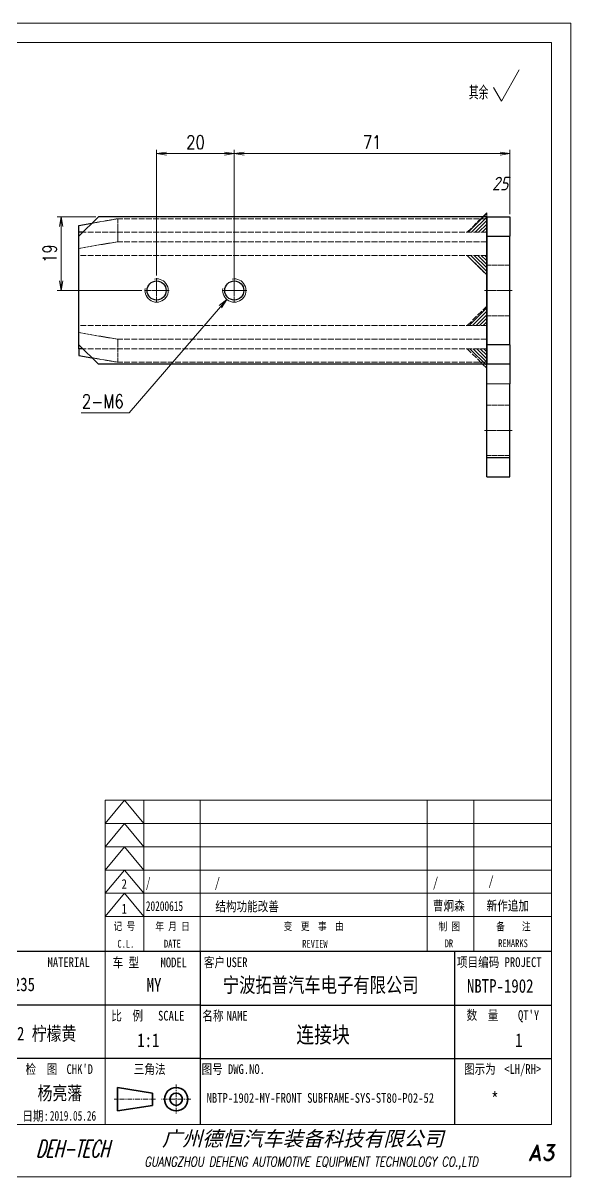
# Model space of a CAD drawing. Header units: millimetres. Extents: x 1333 to 131050, y -107161 to -5704.
# Drawn here: x 62594.9 to 62736, y -60587.4 to -60290.4 of the extents above; entities that cross this region are included whole.
import ezdxf
from ezdxf.enums import TextEntityAlignment as Align

# ---------------------------------------------------------------- set-up
doc = ezdxf.new("R2010")
doc.units = ezdxf.units.MM
doc.header["$LTSCALE"] = 0.5
for name, pattern in [('AM_ISO02W050x2', [3.75, 3, -0.75]), ('AM_ISO08W050x2', [9, 6, -0.75, 1.5, -0.75]), ('CENTER', [2, 1.25, -0.25, 0.25, -0.25]), ('DOT2', [0.125, 0, -0.125])]:
    doc.linetypes.add(name, pattern=pattern)
for name, color, linetype, lineweight in [('中心线', 2, 'AM_ISO08W050x2', 18), ('图框', 7, 'Continuous', 18), ('标注线', 3, 'Continuous', 18), ('粗实线', 7, 'Continuous', 35), ('虚线', 1, 'AM_ISO02W050x2', 18)]:
    doc.layers.add(name, color=color, linetype=linetype, lineweight=lineweight)
for name, color, linetype in [('图\\M+19E79\\M+195B6\\M+18E9A', 7, 'Continuous'), ('图号', 7, 'Continuous'), ('图名', 7, 'Continuous'), ('数量', 7, 'Continuous'), ('材质', 7, 'Continuous'), ('表面处理', 7, 'Continuous'), ('车型', 7, 'Continuous')]:
    doc.layers.add(name, color=color, linetype=linetype)
doc.layers.add('打印', color=7, linetype='Continuous', lineweight=15, plot=False)
doc.layers.add('打印-禁用', color=7, linetype='Continuous', lineweight=15, plot=False)
doc.styles.add('DIM', font='romans.shx', dxfattribs={"width": 0.8, "bigfont": 'bigfont.shx'})
doc.styles.add('STYLE1', font='')
doc.styles.add('国标', font='simfang.ttf', dxfattribs={"width": 0.8})
doc.styles.add('机械长仿宋', font='gbenor.shx', dxfattribs={"height": 1, "bigfont": 'gbcbig.shx'})
doc.styles.add('标题\\M+18E9A', font='romand.shx', dxfattribs={"oblique": 10, "bigfont": 'bigfont.shx'})
doc.styles.get('STYLE1').set_extended_font_data('SimSun')
doc.dimstyles.new('DEH 1-1$0', dxfattribs={"dimtxt": 3.5, "dimasz": 2.5, "dimexe": 1, "dimexo": 0.625, "dimgap": 1.2, "dimtad": 1, "dimzin": 9, "dimdsep": 46, "dimtxsty": 'DIM', "dimblk": 'OPEN', "dimcen": 0, "dimclrd": 8, "dimclre": 8, "dimclrt": 2, "dimazin": 2, "dimtfac": 0.5, "dimtmove": 0, "dimatfit": 3, "dimldrblk": 'OPEN', "dimfxl": 0, "dimtolj": 2, "dimlwd": 18, "dimlwe": 18, "dimarcsym": 0})
doc.dimstyles.new('DEH 1-1$3', dxfattribs={"dimtxt": 3.5, "dimasz": 2.5, "dimexe": 1, "dimexo": 0.625, "dimgap": 1.2, "dimtad": 1, "dimtoh": 1, "dimdsep": 46, "dimtxsty": 'DIM', "dimblk": 'OPEN', "dimcen": 0, "dimclrd": 8, "dimclre": 8, "dimclrt": 2, "dimazin": 2, "dimtfac": 0.5, "dimtofl": 0, "dimtmove": 0, "dimatfit": 3, "dimldrblk": 'OPEN', "dimfxl": 0, "dimtolj": 2, "dimlwd": 18, "dimlwe": 18, "dimarcsym": 0})

# ---------------------------------------------------------------- blocks, each defined once
blk = doc.blocks.new('GZDEH零件A3图框V01版')
at = {"layer": '中心线', "color": 1, "linetype": 'CENTER', "lineweight": 5, "ltscale": 2}
for p, q in [((3175.82, -1822.66), (3175.82, -1830.26)), ((3170.49, -1826.46), (3159.89, -1826.46)), ((3179.62, -1826.46), (3172.02, -1826.46))]:
    blk.add_line(p, q, dxfattribs=at)
at = {"layer": '图\\M+19E79\\M+195B6\\M+18E9A', "color": 7}
blk.add_line((3272.49, -1788.46), (3092.49, -1788.46), dxfattribs=at)
at = {"layer": '图\\M+19E79\\M+195B6\\M+18E9A', "color": 9}
for p, q in [((3272.49, -1788.46), (3092.49, -1788.46)), ((3181.99, -1788.46), (3181.99, -1832.96)), ((3247.49, -1788.46), (3247.49, -1832.96)), ((3181.99, -1802.21), (3092.49, -1802.21)), ((3181.99, -1802.21), (3272.49, -1802.21)), ((3181.99, -1815.96), (3092.49, -1815.96)), ((3181.99, -1815.96), (3272.49, -1815.96))]:
    blk.add_line(p, q, dxfattribs=at)
at = {"layer": '图框', "linetype": 'Continuous'}
for p, q in [((3272.49, -1554.46), (2882.49, -1554.46)), ((3272.49, -1832.96), (3272.49, -1554.46)), ((3157.49, -1749.46), (3272.49, -1749.46)), ((3157.49, -1832.96), (3157.49, -1749.46)), ((2882.49, -1832.96), (3272.49, -1832.96))]:
    blk.add_line(p, q, dxfattribs=at)
at = {"layer": '图框', "color": 9}
for p, q in [((3157.49, -1755.46), (3162.49, -1749.46)), ((3162.49, -1749.46), (3167.49, -1755.46)), ((3167.49, -1788.46), (3167.49, -1749.46)), ((3240.49, -1788.46), (3240.49, -1749.46)), ((3252.49, -1749.46), (3252.49, -1788.46)), ((3157.49, -1755.46), (3272.49, -1755.46)), ((3157.49, -1761.46), (3162.49, -1755.46)), ((3162.49, -1755.46), (3167.49, -1761.46)), ((3157.49, -1761.46), (3272.49, -1761.46)), ((3157.49, -1767.46), (3162.49, -1761.46)), ((3162.49, -1761.46), (3167.49, -1767.46)), ((3157.49, -1767.46), (3272.49, -1767.46)), ((3157.49, -1773.46), (3162.49, -1767.46)), ((3162.49, -1767.46), (3167.49, -1773.46)), ((3157.49, -1773.46), (3272.49, -1773.46)), ((3157.49, -1779.46), (3162.49, -1773.46)), ((3162.49, -1773.46), (3167.49, -1779.46)), ((3157.49, -1779.46), (3272.49, -1779.46))]:
    blk.add_line(p, q, dxfattribs=at)
at = {"layer": '图框', "color": 9, "linetype": 'Continuous'}
blk.add_line((3181.99, -1749.46), (3181.99, -1832.96), dxfattribs=at)
at = {"layer": '图框', "color": 2, "linetype": 'ByBlock', "lineweight": 35}
for p, q in [((3169.69, -1824.86), (3160.69, -1823.46)), ((3160.69, -1829.46), (3160.69, -1823.46)), ((3169.69, -1824.86), (3169.69, -1828.06)), ((3169.69, -1828.06), (3160.69, -1829.46))]:
    blk.add_line(p, q, dxfattribs=at)
for radius in [3, 1.6]:
    blk.add_circle((3175.82, -1826.46), radius, dxfattribs=at)
at = {"layer": '打印-禁用', "linetype": 'Continuous'}
for p, q in [((3277.49, -1549.46), (2857.49, -1549.46)), ((3277.49, -1846.46), (3277.49, -1549.46)), ((2857.49, -1846.46), (3277.49, -1846.46))]:
    blk.add_line(p, q, dxfattribs=at)
at = {"layer": '图\\M+19E79\\M+195B6\\M+18E9A', "color": 9, "style": '国标', "width": 0.8}
for s, p in [('MATERIAL', (3148.14, -1792.46)), ('客户', (3185.68, -1792.46)), ('USER', (3191.46, -1792.46)), ('检  图', (3141.11, -1819.96)), ('日期:', (3139.62, -1832))]:
    blk.add_text(s, height=2.5, dxfattribs=at).set_placement(p, align=Align.CENTER)
for s, p in [('车 型', (3162.87, -1791.2)), ('MODEL', (3175.2, -1791.24))]:
    blk.add_text(s, height=2.5, dxfattribs=at).set_placement(p, align=Align.MIDDLE)
for s, p in [('项目编码 PROJECT', (3248.13, -1792.43)), ('比  例\u3000', (3159.1, -1806.21)), ('SCALE', (3171.15, -1806.21)), ('名称\u3000', (3182.54, -1806.21)), ('NAME', (3188.8, -1806.21)), ('数  量', (3250.61, -1806.05)), ("QT'Y ", (3263.86, -1806.05)), ("CHK'D", (3147.58, -1819.96)), ('三角法', (3164.9, -1819.96)), ('图号', (3182.36, -1819.96)), ('DWG.NO.', (3189.16, -1819.96)), ('图示为', (3249.94, -1819.93)), ('<LH/RH>', (3260.31, -1819.93))]:
    blk.add_text(s, height=2.5, dxfattribs=at).set_placement(p)
at = {"layer": '图\\M+19E79\\M+195B6\\M+18E9A', "color": 7, "lineweight": -3, "style": 'STYLE1', "oblique": 15}
blk.add_text('广州德恒汽车装备科技有限公司', height=3.8, dxfattribs=at).set_placement((3172.16, -1838.51))
at = {"layer": '图\\M+19E79\\M+195B6\\M+18E9A', "color": 7, "style": '标题\\M+18E9A'}
for s, height, oblique, width, p in [('DEH-TECH', 4.4, 15, 0.6, (3149.16, -1839.21)), ('GUANGZHOU DEHENG AUTOMOTIVE EQUIPMENT TECHNOLOGY CO.,LTD ', 2.5, 10, 0.75, (3211.26, -1842.9))]:
    blk.add_text(s, height=height, dxfattribs=dict(at, oblique=oblique, width=width)).set_placement(p, align=Align.MIDDLE)
at = {"layer": '图\\M+19E79\\M+195B6\\M+18E9A', "color": 7, "style": '标题\\M+18E9A', "oblique": 10}
blk.add_text('A3', height=4, dxfattribs=at).set_placement((3269.91, -1840.2), align=Align.MIDDLE)
at = {"layer": '图框', "color": 9, "style": '国标', "width": 0.8}
for s, p in [('记 号', (3162.47, -1782.94)), ('年 月 日', (3174.9, -1782.98)), ('变  更  事  由', (3211.24, -1782.93)), ('C.L.', (3162.86, -1787.45)), ('DATE', (3174.85, -1787.42)), ('REVIEW', (3211.55, -1787.45))]:
    blk.add_text(s, height=2, dxfattribs=at).set_placement(p, align=Align.CENTER)
for s, p in [('制 图', (3246.15, -1781.95)), ('备    注', (3262.68, -1781.92)), ('DR', (3246.06, -1786.34)), ('REMARKS', (3262.57, -1786.32))]:
    blk.add_text(s, height=2, dxfattribs=at).set_placement(p, align=Align.MIDDLE)
blk = doc.blocks.new('DEH A3')
at = {"layer": '图框'}
blk.add_blockref('GZDEH零件A3图框V01版', (-2857.49, 1846.46), dxfattribs=at)
blk = doc.blocks.new('其余任何25')
at = {"layer": '标注线'}
for p, q in [((0, 0), (4.62, 8)), ((-2.02, 3.5), (0, 0))]:
    blk.add_line(p, q, dxfattribs=at)
at = {"layer": '标注线', "color": 7, "linetype": 'DOT2', "style": '机械长仿宋'}
blk.add_text('其余', height=3.5, dxfattribs=at).set_placement((-8.38, 0.4))
at = {"layer": '标注线', "color": 2, "style": '机械长仿宋', "oblique": 15}
blk.add_attdef('25', text='', height=3.5, dxfattribs=at).set_placement((1.79, -24.04), align=Align.BOTTOM_RIGHT)
blk = doc.blocks.new('WELDING_5_H')
at = {"layer": '虚线'}
h = blk.add_hatch(dxfattribs=at)
h.set_pattern_fill('ANSI31', color=256, scale=0.2, angle=90, style=0)
h.paths.add_polyline_path([(0, 5), (0, 0), (5, 0)])
for q in [(0, 5), (5, 0)]:
    blk.add_line((0, 0), q, dxfattribs=at)
blk.add_lwpolyline([(0, 5), (5, 0)], dxfattribs=at)
blk = doc.blocks.new('_Open')
at = {"color": 0, "linetype": 'ByBlock', "lineweight": -2}
for p, q in [((-1, 0.17), (0, 0)), ((-1, -0.17), (0, 0)), ((0, 0), (-1, 0))]:
    blk.add_line(p, q, dxfattribs=at)
blk = doc.blocks.new('*D38')
at = {"color": 8, "lineweight": 18, "transparency": 16777216}
for p, q in [((62649.33, -60358.59), (62649.33, -60322.99)), ((62720.33, -60339.59), (62720.33, -60322.99)), ((62651.83, -60323.99), (62717.83, -60323.99))]:
    blk.add_line(p, q, dxfattribs=at)
at = {"layer": 'Defpoints', "color": 0, "transparency": 16777216}
for p in [(62720.33, -60323.99), (62720.33, -60340.21), (62649.33, -60359.21)]:
    blk.add_point(p, dxfattribs=at)
at = {"color": 8, "lineweight": 18, "transparency": 16777216, "xscale": 2.5, "yscale": 2.5, "zscale": 2.5, "rotation": 180}
blk.add_blockref('_Open', (62649.33, -60323.99), dxfattribs=at)
at = {"color": 8, "lineweight": 18, "transparency": 16777216, "xscale": 2.5, "yscale": 2.5, "zscale": 2.5}
blk.add_blockref('_Open', (62720.33, -60323.99), dxfattribs=at)
at = {"color": 2, "transparency": 16777216, "insert": (62684.83, -60321.04), "char_height": 3.5, "attachment_point": 5, "style": 'DIM'}
blk.add_mtext('\\A2;71', dxfattribs=at)
blk = doc.blocks.new('*D39')
at = {"color": 8, "lineweight": 18, "transparency": 16777216}
for p, q in [((62613.7, -60340.21), (62603.72, -60340.21)), ((62604.72, -60356.71), (62604.72, -60342.71)), ((62625.51, -60359.21), (62603.72, -60359.21))]:
    blk.add_line(p, q, dxfattribs=at)
at = {"layer": 'Defpoints', "color": 0, "transparency": 16777216}
for p in [(62604.72, -60340.21), (62614.33, -60340.21), (62626.13, -60359.21)]:
    blk.add_point(p, dxfattribs=at)
at = {"color": 8, "lineweight": 18, "transparency": 16777216, "xscale": 2.5, "yscale": 2.5, "zscale": 2.5}
for p, rotation in [((62604.72, -60340.21), 90), ((62604.72, -60359.21), 270)]:
    blk.add_blockref('_Open', p, dxfattribs=dict(at, rotation=rotation))
at = {"color": 2, "transparency": 16777216, "insert": (62601.77, -60349.71), "char_height": 3.5, "attachment_point": 5, "rotation": 90, "style": 'DIM'}
blk.add_mtext('\\A2;19', dxfattribs=at)
blk = doc.blocks.new('*D40')
at = {"color": 8, "lineweight": 18, "transparency": 16777216}
for p, q in [((62629.33, -60355.39), (62629.33, -60322.99)), ((62649.33, -60355.39), (62649.33, -60322.99)), ((62631.83, -60323.99), (62646.83, -60323.99))]:
    blk.add_line(p, q, dxfattribs=at)
at = {"layer": 'Defpoints', "color": 0, "transparency": 16777216}
for p in [(62649.33, -60323.99), (62629.33, -60356.02), (62649.33, -60356.02)]:
    blk.add_point(p, dxfattribs=at)
at = {"color": 8, "lineweight": 18, "transparency": 16777216, "xscale": 2.5, "yscale": 2.5, "zscale": 2.5, "rotation": 180}
blk.add_blockref('_Open', (62629.33, -60323.99), dxfattribs=at)
at = {"color": 8, "lineweight": 18, "transparency": 16777216, "xscale": 2.5, "yscale": 2.5, "zscale": 2.5}
blk.add_blockref('_Open', (62649.33, -60323.99), dxfattribs=at)
at = {"color": 2, "transparency": 16777216, "insert": (62639.33, -60321.04), "char_height": 3.5, "attachment_point": 5, "style": 'DIM'}
blk.add_mtext('\\A2;20', dxfattribs=at)
blk = doc.blocks.new('*D41')
at = {"color": 8, "lineweight": 18, "transparency": 16777216}
for p, q in [((62622.26, -60390.71), (62645.74, -60363.38)), ((62609.86, -60390.71), (62622.26, -60390.71))]:
    blk.add_line(p, q, dxfattribs=at)
at = {"layer": 'Defpoints', "color": 0, "transparency": 16777216}
for p in [(62651.28, -60356.94), (62647.37, -60361.49)]:
    blk.add_point(p, dxfattribs=at)
at = {"color": 8, "lineweight": 18, "transparency": 16777216, "xscale": 2.5, "yscale": 2.5, "zscale": 2.5, "rotation": 49.32725937947379}
blk.add_blockref('_Open', (62647.37, -60361.49), dxfattribs=at)
at = {"color": 2, "transparency": 16777216, "insert": (62615.46, -60387.76), "char_height": 3.5, "attachment_point": 5, "style": 'DIM'}
blk.add_mtext('\\A2;2-M6', dxfattribs=at)

msp = doc.modelspace()

# ---------------------------------------------------------------- linework, layer by layer
at = {"color": 7, "lineweight": 13, "ltscale": 0.15}
msp.add_line((62714.326, -60383.213), (62720.326, -60383.213), dxfattribs=at)
at = {"color": 7, "lineweight": 13}
for centre in [(62629.326, -60359.213), (62649.326, -60359.213)]:
    msp.add_arc(centre, 3, 169.99999, 100.00001, dxfattribs=at)
at = {"layer": '中心线', "ltscale": 0.159802}
for p, q in [((62629.326, -60356.017), (62629.326, -60362.409)), ((62649.326, -60356.017), (62649.326, -60362.409))]:
    msp.add_line(p, q, dxfattribs=at)
at = {"layer": '中心线', "ltscale": 0.159804}
for p, q in [((62632.522, -60359.213), (62626.13, -60359.213)), ((62652.522, -60359.213), (62646.13, -60359.213))]:
    msp.add_line(p, q, dxfattribs=at)
at = {"layer": '中心线', "ltscale": 0.18}
for p, q in [((62713.726, -60359.213), (62720.926, -60359.213)), ((62713.726, -60395.213), (62720.926, -60395.213))]:
    msp.add_line(p, q, dxfattribs=at)
at = {"layer": '打印'}
msp.add_lwpolyline([(62316.028, -60290.379), (62736.028, -60290.379), (62736.028, -60587.379), (62316.028, -60587.379)], close=True, dxfattribs=at)
at = {"layer": '粗实线', "lineweight": -2, "ltscale": 0.176777}
for p, q in [((62609.326, -60345.213), (62614.326, -60340.213)), ((62614.326, -60378.213), (62609.326, -60373.213))]:
    msp.add_line(p, q, dxfattribs=at)
at = {"layer": '粗实线', "lineweight": -2}
for p, q in [((62714.326, -60340.213), (62614.326, -60340.213)), ((62714.326, -60378.213), (62714.326, -60340.213)), ((62609.326, -60373.213), (62609.326, -60345.213)), ((62714.326, -60345.213), (62714.326, -60373.213)), ((62720.326, -60373.213), (62720.326, -60345.213)), ((62714.326, -60378.213), (62614.326, -60378.213))]:
    msp.add_line(p, q, dxfattribs=at)
at = {"layer": '粗实线', "lineweight": -2, "ltscale": 0.15}
for p, q in [((62714.326, -60340.213), (62720.326, -60340.213)), ((62609.326, -60350.213), (62609.326, -60344.213)), ((62714.326, -60345.213), (62720.326, -60345.213)), ((62609.326, -60374.213), (62609.326, -60368.213)), ((62720.326, -60373.213), (62714.326, -60373.213)), ((62720.326, -60378.213), (62714.326, -60378.213)), ((62714.326, -60402.213), (62720.326, -60402.213)), ((62714.326, -60407.213), (62720.326, -60407.213))]:
    msp.add_line(p, q, dxfattribs=at)
at = {"layer": '粗实线', "lineweight": -2, "ltscale": 0.125}
for p, q in [((62714.326, -60340.213), (62714.326, -60345.213)), ((62720.326, -60340.213), (62720.326, -60345.213)), ((62714.326, -60373.213), (62714.326, -60378.213)), ((62720.326, -60373.213), (62720.326, -60378.213)), ((62714.326, -60383.213), (62714.326, -60378.213)), ((62720.326, -60378.213), (62720.326, -60383.213)), ((62714.326, -60407.213), (62714.326, -60402.213)), ((62720.326, -60407.213), (62720.326, -60402.213))]:
    msp.add_line(p, q, dxfattribs=at)
at = {"layer": '粗实线', "lineweight": -2, "ltscale": 0.084026}
msp.add_line((62609.326, -60342.477), (62612.638, -60341.902), dxfattribs=at)
at = {"layer": '粗实线', "lineweight": -2, "ltscale": 0.043412}
for p, q in [((62609.326, -60344.213), (62609.326, -60342.477)), ((62609.326, -60374.213), (62609.326, -60375.95))]:
    msp.add_line(p, q, dxfattribs=at)
at = {"layer": '粗实线', "lineweight": -2, "ltscale": 0.025}
for p, q in [((62610.326, -60344.213), (62609.326, -60344.213)), ((62610.326, -60374.213), (62609.326, -60374.213))]:
    msp.add_line(p, q, dxfattribs=at)
at = {"layer": '粗实线', "lineweight": -2, "ltscale": 0.084033}
msp.add_line((62609.326, -60375.95), (62612.638, -60376.525), dxfattribs=at)
at = {"layer": '粗实线', "lineweight": -2, "ltscale": 0.475}
for p, q in [((62714.326, -60402.213), (62714.326, -60383.213)), ((62720.326, -60402.213), (62720.326, -60383.213))]:
    msp.add_line(p, q, dxfattribs=at)
at = {"layer": '粗实线', "lineweight": -2}
for centre in [(62629.326, -60359.213), (62649.326, -60359.213)]:
    msp.add_circle(centre, 2.459, dxfattribs=at)
at = {"layer": '虚线', "ltscale": 0.169716}
msp.add_line((62612.638, -60341.902), (62619.326, -60340.74), dxfattribs=at)
at = {"layer": '虚线', "ltscale": 0.147721}
for p, q in [((62619.326, -60346.649), (62619.326, -60340.74)), ((62619.326, -60371.777), (62619.326, -60377.686))]:
    msp.add_line(p, q, dxfattribs=at)
at = {"layer": '虚线'}
for p, q in [((62714.326, -60340.74), (62619.326, -60340.74)), ((62714.326, -60344.213), (62610.326, -60344.213)), ((62714.326, -60346.649), (62619.326, -60346.649)), ((62714.326, -60350.213), (62609.326, -60350.213)), ((62714.326, -60368.213), (62609.326, -60368.213)), ((62714.326, -60371.777), (62619.326, -60371.777)), ((62714.326, -60374.213), (62610.326, -60374.213)), ((62714.326, -60377.686), (62619.326, -60377.686))]:
    msp.add_line(p, q, dxfattribs=at)
at = {"layer": '虚线', "ltscale": 0.086824}
for p, q in [((62714.326, -60344.213), (62714.326, -60340.74)), ((62714.326, -60374.213), (62714.326, -60377.686))]:
    msp.add_line(p, q, dxfattribs=at)
at = {"layer": '虚线', "ltscale": 0.15}
for p, q in [((62714.326, -60350.213), (62714.326, -60344.213)), ((62714.326, -60352.713), (62720.326, -60352.713)), ((62714.326, -60365.713), (62720.326, -60365.713)), ((62714.326, -60374.213), (62714.326, -60368.213)), ((62714.326, -60388.713), (62720.326, -60388.713)), ((62714.326, -60401.713), (62720.326, -60401.713)), ((62714.326, -60402.213), (62720.326, -60402.213))]:
    msp.add_line(p, q, dxfattribs=at)
at = {"layer": '虚线', "ltscale": 0.253741}
for p, q in [((62609.326, -60348.386), (62619.326, -60346.649)), ((62609.326, -60370.041), (62619.326, -60371.777))]:
    msp.add_line(p, q, dxfattribs=at)
at = {"layer": '虚线', "ltscale": 0.169708}
msp.add_line((62612.638, -60376.525), (62619.326, -60377.686), dxfattribs=at)

# ---------------------------------------------------------------- block references
at = {"layer": '图框'}
msp.add_blockref('DEH A3', (62316.028, -60587.379), dxfattribs=at)
at = {"layer": '标注线'}
msp.add_blockref('其余任何25', (62718.107, -60310.456), dxfattribs=at).add_auto_attribs({'25': '25'})
at = {"layer": '虚线'}
for p, rotation in [((62714.326, -60344.213), 90), ((62714.326, -60350.213), 180), ((62714.326, -60368.213), 90), ((62714.326, -60374.213), 180)]:
    msp.add_blockref('WELDING_5_H', p, dxfattribs=dict(at, rotation=rotation))

# ---------------------------------------------------------------- texts
at = {"layer": '图\\M+19E79\\M+195B6\\M+18E9A', "color": 3, "style": '国标'}
for s, height, width, p in [('2', 2.5, 0.8, (62620.306, -60513.223)), ('/', 2.5, 0.705904, (62626.538, -60512.907)), ('/', 2.5, 0.8, (62644.274, -60512.907)), ('/', 2.5, 0.8, (62700.479, -60512.808)), ('/', 2.5, 0.8, (62714.774, -60512.437)), ('20200615', 2.5, 0.705904, (62626.538, -60518.907)), ('结构功能改善', 2.5, 0.8, (62644.446, -60518.992)), ('曹炯森', 2.5, 0.8, (62700.479, -60518.808)), ('新作追加', 2.5, 0.8, (62714.31, -60518.797)), ('1', 2.5, 0.8, (62620.295, -60519.583)), ('宁波拓普汽车电子有限公司', 3.85, 0.8, (62646.373, -60539.898)), ('NBTP-1902', 3.5, 0.8, (62709.246, -60539.969)), ('1:1', 3.5, 0.8, (62624.329, -60553.946)), ('杨亮藩', 3.5, 0.8, (62598.667, -60567.563)), ('*', 3.5, 0.8, (62715.488, -60569.079)), ('2019.05.26', 2.5, 0.7, (62601.832, -60572.899))]:
    msp.add_text(s, height=height, dxfattribs=dict(at, width=width)).set_placement(p)
at = {"layer": '图号', "color": 3, "style": '国标', "width": 0.8}
msp.add_text('NBTP-1902-MY-FRONT SUBFRAME-SYS-ST80-P02-52', height=2.5025, dxfattribs=at).set_placement((62642.21, -60568.298))
at = {"layer": '图名', "color": 3, "style": '国标', "width": 0.8}
msp.add_text('连接块', height=4.2, dxfattribs=at).set_placement((62672.181, -60552.865), align=Align.CENTER)
at = {"layer": '数量', "color": 3, "style": '国标', "width": 0.8}
msp.add_text('1', height=3.5, dxfattribs=at).set_placement((62722.618, -60553.931), align=Align.CENTER)
at = {"layer": '材质', "color": 3, "style": '国标', "width": 0.8}
msp.add_text('Q235', height=3.5, dxfattribs=at).set_placement((62594.187, -60539.559), align=Align.CENTER)
at = {"layer": '表面处理', "color": 3, "style": '国标', "width": 0.8}
msp.add_text('RAL 1012 柠檬黄', height=3.5, dxfattribs=at).set_placement((62594.329, -60552.236), align=Align.CENTER)
at = {"layer": '车型', "color": 3, "style": '国标', "width": 0.8}
msp.add_text('MY', height=3.5, dxfattribs=at).set_placement((62628.658, -60539.716), align=Align.CENTER)

# ---------------------------------------------------------------- dimensions: what is measured, and where the dimension line sits
for base, p1, p2, picture, middle in [((62649.326, -60323.988), (62629.326, -60356.017), (62649.326, -60356.017), '*D40', (62639.326, -60321.038)), ((62720.326, -60323.988), (62649.326, -60359.213), (62720.326, -60340.213), '*D38', (62684.826, -60321.038))]:
    dim = msp.add_linear_dim(base=base, p1=p1, p2=p2, dimstyle='DEH 1-1$0')
    dim.commit()
    dim.dimension.update_dxf_attribs({"geometry": picture, "text_midpoint": middle})
dim = msp.add_linear_dim(base=(62604.721, -60340.213), p1=(62626.13, -60359.213), p2=(62614.326, -60340.213), angle=90, dimstyle='DEH 1-1$0')
dim.commit()
dim.dimension.update_dxf_attribs({"geometry": '*D39', "text_midpoint": (62601.771, -60349.713)})
dim = msp.add_diameter_dim_2p(p1=(62651.281, -60356.938), p2=(62647.371, -60361.489), dimstyle='DEH 1-1$3', override={"dimpost": '2-M<>'})
dim.commit()
dim.dimension.update_dxf_attribs({"geometry": '*D41', "text_midpoint": (62615.462, -60390.709), "dimtype": 163})

doc.saveas('drawing.dxf')
